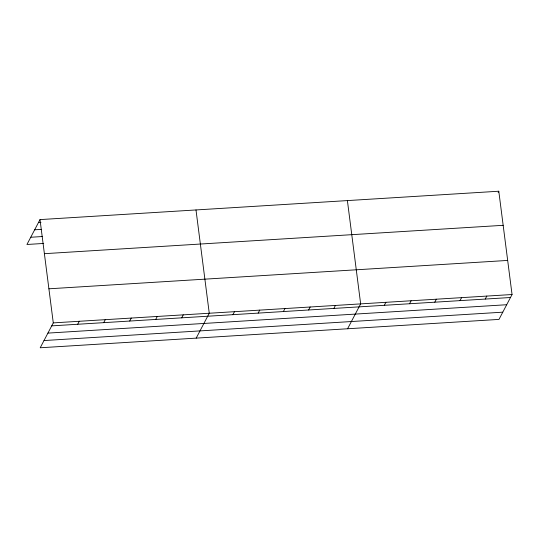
<?xml version="1.0" encoding="UTF-8"?>
<svg xmlns="http://www.w3.org/2000/svg" width="539" height="539" viewBox="0 0 539 539"><rect width="100%" height="100%" fill="white"/><g stroke="black" fill="none" stroke-linecap="round" stroke-linejoin="round"><path stroke-width="0.81" d="M40.014 219.595L53.28 322.888L40.209 347.77L498.986 319.405L512.05 294.523L498.791 191.23L40.014 219.595L26.95 244.477L43.72 243.446M77.704 324.269L79.273 321.278M103.704 322.659L105.273 319.674M129.697 321.049L131.267 318.064M155.697 319.445L157.267 316.454M181.697 317.835L183.26 314.85M196.196 338.128L209.26 313.24L195.994 209.954M232.922 314.668L234.492 311.683M258.154 313.112L259.724 310.12M283.386 311.549L284.956 308.564M308.618 309.992L310.188 307.001M333.857 308.429L335.42 305.438M347.588 328.763L360.652 303.881L347.392 200.589M384.32 305.31L385.89 302.318M409.552 303.747L411.122 300.762M434.784 302.19L436.354 299.199M498.157 192.423L498.791 191.23M460.016 300.627L461.586 297.643M485.248 299.071L486.818 296.079M38.444 222.587L40.964 222.425M34.651 229.809L41.362 229.392M30.743 237.254L42.487 236.527M44.393 253.68L503.163 225.315M48.901 288.803L507.671 260.431M53.28 322.888L512.05 294.523M51.71 325.873L510.48 297.508M47.917 333.102L506.687 304.73M44.009 340.547L502.779 312.175"/></g></svg>
